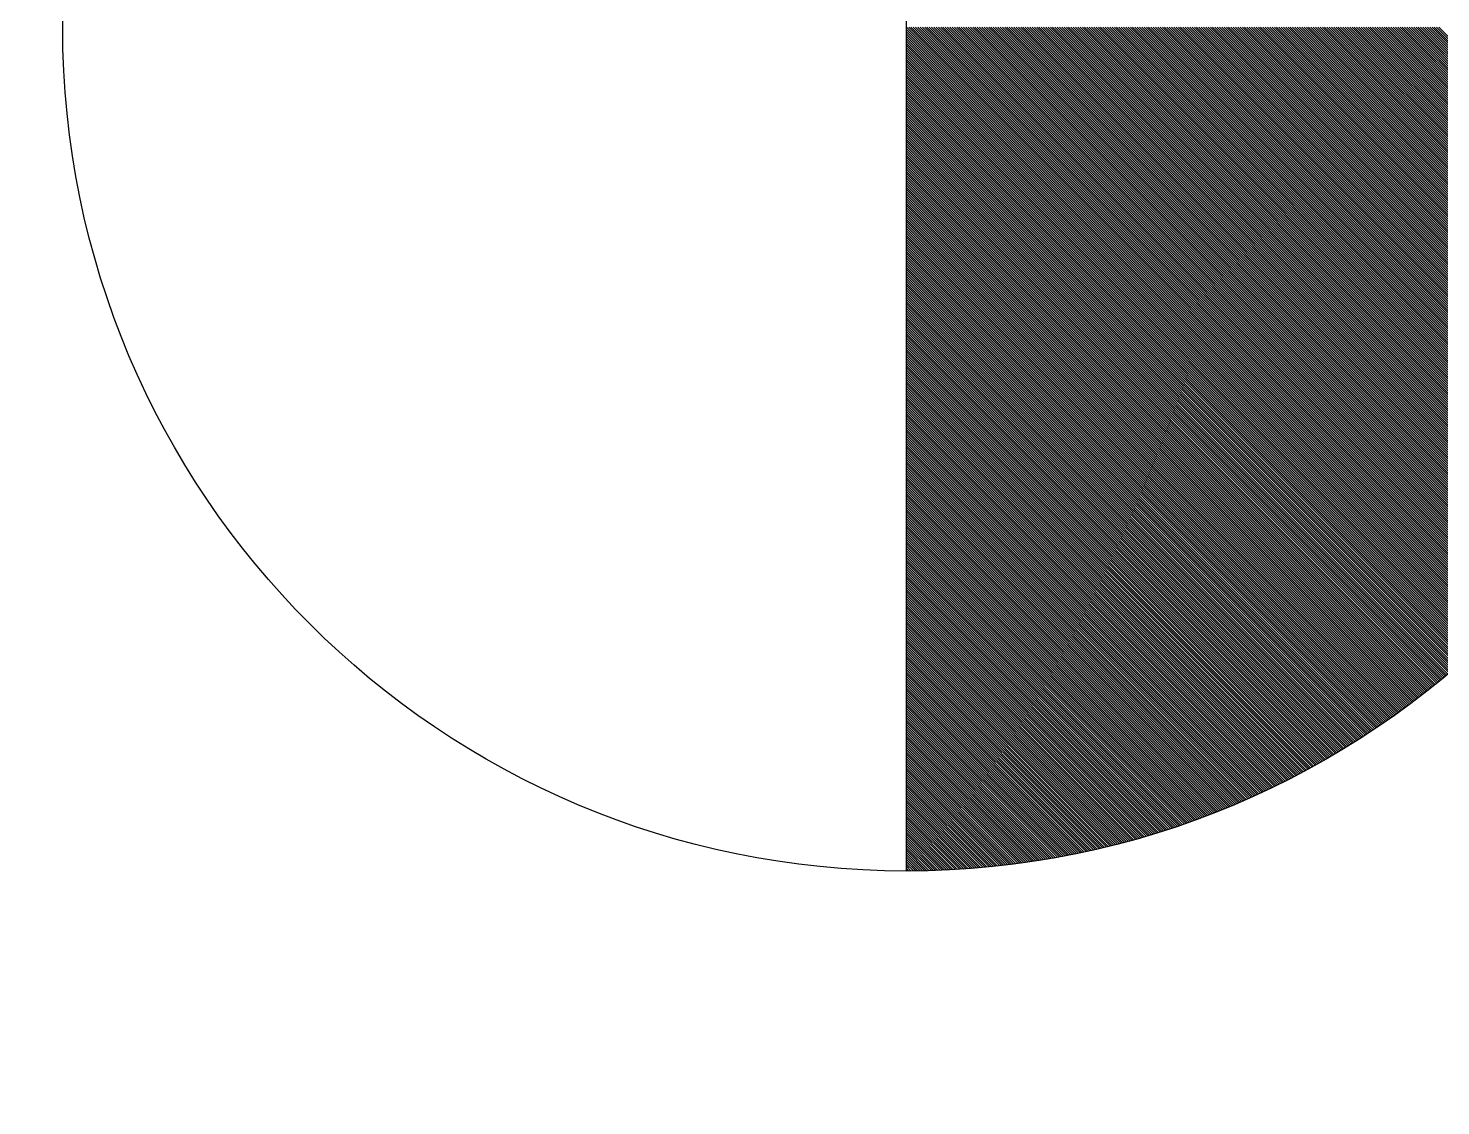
# Model space of a CAD drawing. Extents: x -22909.9 to -22897.8, y -4.7 to 4.1.
# Drawn here: x -22902.6681 to -22902.5917, y 0.4856 to 0.5439 of the extents above; entities that cross this region are included whole.
import ezdxf

# ---------------------------------------------------------------- set-up
doc = ezdxf.new("R2010")
doc.units = 0
doc.header["$MEASUREMENT"] = 0
doc.linetypes.add('DASHDOT', pattern=[1, 0.5, -0.25, 0, -0.25])
doc.layers.add('COW', color=2, linetype='CONTINUOUS')
doc.layers.add('DIB-018', color=6, linetype='CONTINUOUS')

msp = doc.modelspace()

# ---------------------------------------------------------------- linework, layer by layer
at = {"layer": 'COW', "color": 2}
for p, q in [((-22902.620608, 0.589672), (-22902.620608, 0.498327)), ((-22902.588368, 0.511649), (-22902.620608, 0.543889)), ((-22902.588306, 0.511711), (-22902.620595, 0.543999)), ((-22902.588244, 0.511773), (-22902.620471, 0.543999)), ((-22902.588183, 0.511835), (-22902.620347, 0.543999)), ((-22902.588121, 0.511897), (-22902.620223, 0.543999)), ((-22902.58806, 0.51196), (-22902.6201, 0.543999)), ((-22902.587998, 0.512022), (-22902.619976, 0.543999)), ((-22902.587937, 0.512084), (-22902.619852, 0.543999)), ((-22902.587876, 0.512147), (-22902.619728, 0.543999)), ((-22902.587815, 0.51221), (-22902.619605, 0.543999)), ((-22902.587754, 0.512273), (-22902.619481, 0.543999)), ((-22902.587693, 0.512336), (-22902.619357, 0.543999)), ((-22902.587633, 0.512399), (-22902.619233, 0.543999)), ((-22902.587572, 0.512462), (-22902.61911, 0.543999)), ((-22902.587512, 0.512526), (-22902.618986, 0.543999)), ((-22902.587452, 0.512589), (-22902.618862, 0.543999)), ((-22902.587392, 0.512653), (-22902.618738, 0.543999)), ((-22902.587332, 0.512716), (-22902.618615, 0.543999)), ((-22902.587272, 0.51278), (-22902.618491, 0.543999)), ((-22902.587212, 0.512844), (-22902.618367, 0.543999)), ((-22902.587152, 0.512908), (-22902.618243, 0.543999)), ((-22902.587093, 0.512972), (-22902.61812, 0.543999)), ((-22902.587033, 0.513037), (-22902.617996, 0.543999)), ((-22902.586974, 0.513101), (-22902.617872, 0.543999)), ((-22902.586915, 0.513166), (-22902.617749, 0.543999)), ((-22902.586856, 0.51323), (-22902.617625, 0.543999)), ((-22902.586797, 0.513295), (-22902.617501, 0.543999)), ((-22902.586738, 0.51336), (-22902.617377, 0.543999)), ((-22902.586679, 0.513425), (-22902.617254, 0.543999)), ((-22902.586621, 0.51349), (-22902.61713, 0.543999)), ((-22902.586562, 0.513556), (-22902.617006, 0.543999)), ((-22902.586504, 0.513621), (-22902.616882, 0.543999)), ((-22902.586446, 0.513686), (-22902.616759, 0.543999)), ((-22902.586387, 0.513752), (-22902.616635, 0.543999)), ((-22902.586329, 0.513818), (-22902.616511, 0.543999)), ((-22902.586272, 0.513884), (-22902.616387, 0.543999)), ((-22902.586214, 0.51395), (-22902.616264, 0.543999)), ((-22902.586156, 0.514016), (-22902.61614, 0.543999)), ((-22902.586099, 0.514082), (-22902.616016, 0.543999)), ((-22902.586041, 0.514148), (-22902.615892, 0.543999)), ((-22902.585984, 0.514215), (-22902.615769, 0.543999)), ((-22902.585927, 0.514281), (-22902.615645, 0.543999)), ((-22902.58587, 0.514348), (-22902.615521, 0.543999)), ((-22902.585813, 0.514415), (-22902.615397, 0.543999)), ((-22902.585756, 0.514482), (-22902.615274, 0.543999)), ((-22902.585699, 0.514549), (-22902.61515, 0.543999)), ((-22902.585643, 0.514616), (-22902.615026, 0.543999)), ((-22902.585586, 0.514683), (-22902.614902, 0.543999)), ((-22902.58553, 0.514751), (-22902.614779, 0.543999)), ((-22902.585474, 0.514818), (-22902.614655, 0.543999)), ((-22902.585418, 0.514886), (-22902.614531, 0.543999)), ((-22902.585362, 0.514954), (-22902.614407, 0.543999)), ((-22902.585306, 0.515022), (-22902.614284, 0.543999)), ((-22902.58525, 0.51509), (-22902.61416, 0.543999)), ((-22902.585195, 0.515158), (-22902.614036, 0.543999)), ((-22902.585139, 0.515226), (-22902.613912, 0.543999)), ((-22902.585084, 0.515294), (-22902.613789, 0.543999)), ((-22902.585028, 0.515363), (-22902.613665, 0.543999)), ((-22902.584973, 0.515432), (-22902.613541, 0.543999)), ((-22902.584918, 0.5155), (-22902.613417, 0.543999)), ((-22902.584863, 0.515569), (-22902.613294, 0.543999)), ((-22902.584809, 0.515638), (-22902.61317, 0.543999)), ((-22902.584754, 0.515707), (-22902.613046, 0.543999)), ((-22902.5847, 0.515776), (-22902.612923, 0.543999)), ((-22902.584645, 0.515846), (-22902.612799, 0.543999)), ((-22902.584591, 0.515915), (-22902.612675, 0.543999)), ((-22902.584537, 0.515985), (-22902.612551, 0.543999)), ((-22902.584483, 0.516055), (-22902.612428, 0.543999)), ((-22902.584429, 0.516124), (-22902.612304, 0.543999)), ((-22902.584375, 0.516194), (-22902.61218, 0.543999)), ((-22902.584321, 0.516264), (-22902.612056, 0.543999)), ((-22902.584268, 0.516335), (-22902.611933, 0.543999)), ((-22902.584214, 0.516405), (-22902.611809, 0.543999)), ((-22902.584161, 0.516475), (-22902.611685, 0.543999)), ((-22902.584108, 0.516546), (-22902.611561, 0.543999)), ((-22902.584055, 0.516617), (-22902.611438, 0.543999)), ((-22902.584002, 0.516687), (-22902.611314, 0.543999)), ((-22902.583949, 0.516758), (-22902.61119, 0.543999)), ((-22902.583896, 0.516829), (-22902.611066, 0.543999)), ((-22902.583844, 0.516901), (-22902.610943, 0.543999)), ((-22902.583791, 0.516972), (-22902.610819, 0.543999)), ((-22902.583739, 0.517043), (-22902.610695, 0.543999)), ((-22902.583687, 0.517115), (-22902.610571, 0.543999)), ((-22902.583635, 0.517187), (-22902.610448, 0.543999)), ((-22902.583583, 0.517258), (-22902.610324, 0.543999)), ((-22902.583531, 0.51733), (-22902.6102, 0.543999)), ((-22902.583479, 0.517402), (-22902.610076, 0.543999)), ((-22902.583428, 0.517474), (-22902.609953, 0.543999)), ((-22902.583376, 0.517547), (-22902.609829, 0.543999)), ((-22902.583325, 0.517619), (-22902.609705, 0.543999)), ((-22902.583274, 0.517692), (-22902.609581, 0.543999)), ((-22902.583223, 0.517764), (-22902.609458, 0.543999)), ((-22902.583172, 0.517837), (-22902.609334, 0.543999)), ((-22902.583121, 0.51791), (-22902.60921, 0.543999)), ((-22902.58307, 0.517983), (-22902.609086, 0.543999)), ((-22902.583019, 0.518056), (-22902.608963, 0.543999)), ((-22902.582969, 0.518129), (-22902.608839, 0.543999)), ((-22902.582919, 0.518203), (-22902.608715, 0.543999)), ((-22902.582868, 0.518276), (-22902.608591, 0.543999)), ((-22902.582818, 0.51835), (-22902.608468, 0.543999)), ((-22902.582768, 0.518424), (-22902.608344, 0.543999)), ((-22902.582718, 0.518498), (-22902.60822, 0.543999)), ((-22902.582669, 0.518572), (-22902.608096, 0.543999)), ((-22902.582619, 0.518646), (-22902.607973, 0.543999)), ((-22902.58257, 0.51872), (-22902.607849, 0.543999)), ((-22902.58252, 0.518795), (-22902.607725, 0.543999)), ((-22902.582471, 0.518869), (-22902.607602, 0.543999)), ((-22902.582422, 0.518944), (-22902.607478, 0.543999)), ((-22902.582373, 0.519019), (-22902.607354, 0.543999)), ((-22902.582324, 0.519093), (-22902.60723, 0.543999)), ((-22902.582276, 0.519168), (-22902.607107, 0.543999)), ((-22902.582227, 0.519244), (-22902.606983, 0.543999)), ((-22902.582178, 0.519319), (-22902.606859, 0.543999)), ((-22902.58213, 0.519394), (-22902.606735, 0.543999)), ((-22902.582082, 0.51947), (-22902.606612, 0.543999)), ((-22902.582034, 0.519546), (-22902.606488, 0.543999)), ((-22902.581986, 0.519621), (-22902.606364, 0.543999)), ((-22902.581938, 0.519697), (-22902.60624, 0.543999)), ((-22902.58189, 0.519773), (-22902.606117, 0.543999)), ((-22902.581843, 0.519849), (-22902.605993, 0.543999)), ((-22902.581795, 0.519926), (-22902.605869, 0.543999)), ((-22902.581748, 0.520002), (-22902.605745, 0.543999)), ((-22902.581701, 0.520079), (-22902.605622, 0.543999)), ((-22902.581654, 0.520155), (-22902.605498, 0.543999)), ((-22902.581607, 0.520232), (-22902.605374, 0.543999)), ((-22902.58156, 0.520309), (-22902.60525, 0.543999)), ((-22902.581514, 0.520386), (-22902.605127, 0.543999)), ((-22902.581467, 0.520464), (-22902.605003, 0.543999)), ((-22902.581421, 0.520541), (-22902.604879, 0.543999)), ((-22902.581374, 0.520618), (-22902.604755, 0.543999)), ((-22902.581328, 0.520696), (-22902.604632, 0.543999)), ((-22902.581282, 0.520774), (-22902.604508, 0.543999)), ((-22902.581236, 0.520852), (-22902.604384, 0.543999)), ((-22902.581191, 0.52093), (-22902.60426, 0.543999)), ((-22902.581145, 0.521008), (-22902.604137, 0.543999)), ((-22902.581099, 0.521086), (-22902.604013, 0.543999)), ((-22902.581054, 0.521164), (-22902.603889, 0.543999)), ((-22902.581009, 0.521243), (-22902.603765, 0.543999)), ((-22902.580964, 0.521321), (-22902.603642, 0.543999)), ((-22902.580919, 0.5214), (-22902.603518, 0.543999)), ((-22902.580874, 0.521479), (-22902.603394, 0.543999)), ((-22902.580829, 0.521558), (-22902.60327, 0.543999)), ((-22902.580785, 0.521637), (-22902.603147, 0.543999)), ((-22902.58074, 0.521717), (-22902.603023, 0.543999)), ((-22902.580696, 0.521796), (-22902.602899, 0.543999)), ((-22902.580652, 0.521876), (-22902.602776, 0.543999)), ((-22902.580608, 0.521955), (-22902.602652, 0.543999)), ((-22902.580564, 0.522035), (-22902.602528, 0.543999)), ((-22902.58052, 0.522115), (-22902.602404, 0.543999)), ((-22902.580476, 0.522195), (-22902.602281, 0.543999)), ((-22902.580433, 0.522276), (-22902.602157, 0.543999)), ((-22902.58039, 0.522356), (-22902.602033, 0.543999)), ((-22902.580346, 0.522437), (-22902.601909, 0.543999)), ((-22902.580303, 0.522517), (-22902.601786, 0.543999)), ((-22902.58026, 0.522598), (-22902.601662, 0.543999)), ((-22902.580218, 0.522679), (-22902.601538, 0.543999)), ((-22902.580175, 0.52276), (-22902.601414, 0.543999)), ((-22902.580132, 0.522841), (-22902.601291, 0.543999)), ((-22902.58009, 0.522922), (-22902.601167, 0.543999)), ((-22902.580048, 0.523004), (-22902.601043, 0.543999)), ((-22902.580005, 0.523086), (-22902.600919, 0.543999)), ((-22902.579963, 0.523167), (-22902.600796, 0.543999)), ((-22902.579922, 0.523249), (-22902.600672, 0.543999)), ((-22902.57988, 0.523331), (-22902.600548, 0.543999)), ((-22902.579838, 0.523413), (-22902.600424, 0.543999)), ((-22902.579797, 0.523496), (-22902.600301, 0.543999)), ((-22902.579756, 0.523578), (-22902.600177, 0.543999)), ((-22902.579714, 0.523661), (-22902.600053, 0.543999)), ((-22902.579673, 0.523743), (-22902.599929, 0.543999)), ((-22902.579632, 0.523826), (-22902.599806, 0.543999)), ((-22902.579592, 0.523909), (-22902.599682, 0.543999)), ((-22902.579551, 0.523992), (-22902.599558, 0.543999)), ((-22902.579511, 0.524076), (-22902.599434, 0.543999)), ((-22902.57947, 0.524159), (-22902.599311, 0.543999)), ((-22902.57943, 0.524243), (-22902.599187, 0.543999)), ((-22902.57939, 0.524326), (-22902.599063, 0.543999)), ((-22902.57935, 0.52441), (-22902.598939, 0.543999)), ((-22902.57931, 0.524494), (-22902.598816, 0.543999)), ((-22902.579271, 0.524578), (-22902.598692, 0.543999)), ((-22902.579231, 0.524662), (-22902.598568, 0.543999)), ((-22902.579192, 0.524747), (-22902.598444, 0.543999)), ((-22902.579153, 0.524831), (-22902.598321, 0.543999)), ((-22902.579114, 0.524916), (-22902.598197, 0.543999)), ((-22902.579075, 0.525001), (-22902.598073, 0.543999)), ((-22902.579036, 0.525086), (-22902.59795, 0.543999)), ((-22902.578997, 0.525171), (-22902.597826, 0.543999)), ((-22902.578959, 0.525256), (-22902.597702, 0.543999)), ((-22902.578921, 0.525342), (-22902.597578, 0.543999)), ((-22902.578882, 0.525427), (-22902.597455, 0.543999)), ((-22902.578844, 0.525513), (-22902.597331, 0.543999)), ((-22902.578806, 0.525599), (-22902.597207, 0.543999)), ((-22902.578769, 0.525685), (-22902.597083, 0.543999)), ((-22902.578731, 0.525771), (-22902.59696, 0.543999)), ((-22902.578694, 0.525857), (-22902.596836, 0.543999)), ((-22902.578656, 0.525944), (-22902.596712, 0.543999)), ((-22902.578619, 0.52603), (-22902.596588, 0.543999)), ((-22902.578582, 0.526117), (-22902.596465, 0.543999)), ((-22902.578545, 0.526204), (-22902.596341, 0.543999)), ((-22902.578509, 0.526291), (-22902.596217, 0.543999)), ((-22902.578472, 0.526378), (-22902.596093, 0.543999)), ((-22902.578436, 0.526465), (-22902.59597, 0.543999)), ((-22902.578399, 0.526553), (-22902.595846, 0.543999)), ((-22902.578363, 0.526641), (-22902.595722, 0.543999)), ((-22902.578327, 0.526728), (-22902.595598, 0.543999)), ((-22902.578291, 0.526816), (-22902.595475, 0.543999)), ((-22902.578256, 0.526904), (-22902.595351, 0.543999)), ((-22902.57822, 0.526993), (-22902.595227, 0.543999)), ((-22902.578185, 0.527081), (-22902.595103, 0.543999)), ((-22902.57815, 0.527169), (-22902.59498, 0.543999)), ((-22902.578115, 0.527258), (-22902.594856, 0.543999)), ((-22902.57808, 0.527347), (-22902.594732, 0.543999)), ((-22902.578045, 0.527436), (-22902.594608, 0.543999)), ((-22902.57801, 0.527525), (-22902.594485, 0.543999)), ((-22902.577976, 0.527614), (-22902.594361, 0.543999)), ((-22902.577942, 0.527704), (-22902.594237, 0.543999)), ((-22902.577908, 0.527794), (-22902.594113, 0.543999)), ((-22902.577874, 0.527883), (-22902.59399, 0.543999)), ((-22902.57784, 0.527973), (-22902.593866, 0.543999)), ((-22902.577806, 0.528063), (-22902.593742, 0.543999)), ((-22902.577773, 0.528154), (-22902.593618, 0.543999)), ((-22902.577739, 0.528244), (-22902.593495, 0.543999)), ((-22902.577706, 0.528335), (-22902.593371, 0.543999)), ((-22902.577673, 0.528425), (-22902.593247, 0.543999)), ((-22902.57764, 0.528516), (-22902.593124, 0.543999)), ((-22902.577608, 0.528607), (-22902.593, 0.543999)), ((-22902.577575, 0.528698), (-22902.592876, 0.543999)), ((-22902.577543, 0.52879), (-22902.592752, 0.543999)), ((-22902.57751, 0.528881), (-22902.592629, 0.543999)), ((-22902.577478, 0.528973), (-22902.592505, 0.543999)), ((-22902.577446, 0.529065), (-22902.592381, 0.543999)), ((-22902.577415, 0.529157), (-22902.592257, 0.543999)), ((-22902.577383, 0.529249), (-22902.592134, 0.543999)), ((-22902.577352, 0.529341), (-22902.59201, 0.543999)), ((-22902.577321, 0.529434), (-22902.591886, 0.543999)), ((-22902.577289, 0.529527), (-22902.591762, 0.543999)), ((-22902.58843, 0.511587), (-22902.620608, 0.543765)), ((-22902.588492, 0.511526), (-22902.620608, 0.543641)), ((-22902.588555, 0.511464), (-22902.620608, 0.543518)), ((-22902.588617, 0.511403), (-22902.620608, 0.543394)), ((-22902.588679, 0.511342), (-22902.620608, 0.54327)), ((-22902.588742, 0.511281), (-22902.620608, 0.543146)), ((-22902.588805, 0.51122), (-22902.620608, 0.543023)), ((-22902.588868, 0.511159), (-22902.620608, 0.542899)), ((-22902.588931, 0.511098), (-22902.620608, 0.542775)), ((-22902.588994, 0.511037), (-22902.620608, 0.542651)), ((-22902.589057, 0.510977), (-22902.620608, 0.542528)), ((-22902.58912, 0.510917), (-22902.620608, 0.542404)), ((-22902.589184, 0.510856), (-22902.620608, 0.54228)), ((-22902.589247, 0.510796), (-22902.620608, 0.542157)), ((-22902.589311, 0.510736), (-22902.620608, 0.542033)), ((-22902.589375, 0.510676), (-22902.620608, 0.541909)), ((-22902.589439, 0.510616), (-22902.620608, 0.541785)), ((-22902.589503, 0.510557), (-22902.620608, 0.541662)), ((-22902.589567, 0.510497), (-22902.620608, 0.541538)), ((-22902.589631, 0.510438), (-22902.620608, 0.541414)), ((-22902.589696, 0.510378), (-22902.620608, 0.54129)), ((-22902.58976, 0.510319), (-22902.620608, 0.541167)), ((-22902.589825, 0.51026), (-22902.620608, 0.541043)), ((-22902.58989, 0.510201), (-22902.620608, 0.540919)), ((-22902.589955, 0.510142), (-22902.620608, 0.540795)), ((-22902.59002, 0.510083), (-22902.620608, 0.540672)), ((-22902.590085, 0.510025), (-22902.620608, 0.540548)), ((-22902.59015, 0.509966), (-22902.620608, 0.540424)), ((-22902.590215, 0.509908), (-22902.620608, 0.5403)), ((-22902.590281, 0.50985), (-22902.620608, 0.540177)), ((-22902.590346, 0.509791), (-22902.620608, 0.540053)), ((-22902.590412, 0.509733), (-22902.620608, 0.539929)), ((-22902.590478, 0.509676), (-22902.620608, 0.539805)), ((-22902.590544, 0.509618), (-22902.620608, 0.539682)), ((-22902.59061, 0.50956), (-22902.620608, 0.539558)), ((-22902.590676, 0.509503), (-22902.620608, 0.539434)), ((-22902.590742, 0.509445), (-22902.620608, 0.53931)), ((-22902.590809, 0.509388), (-22902.620608, 0.539187)), ((-22902.590875, 0.509331), (-22902.620608, 0.539063)), ((-22902.590942, 0.509274), (-22902.620608, 0.538939)), ((-22902.591009, 0.509217), (-22902.620608, 0.538815)), ((-22902.591076, 0.50916), (-22902.620608, 0.538692)), ((-22902.591143, 0.509103), (-22902.620608, 0.538568)), ((-22902.59121, 0.509046), (-22902.620608, 0.538444)), ((-22902.591277, 0.50899), (-22902.620608, 0.53832)), ((-22902.591345, 0.508934), (-22902.620608, 0.538197)), ((-22902.591412, 0.508877), (-22902.620608, 0.538073)), ((-22902.59148, 0.508821), (-22902.620608, 0.537949)), ((-22902.591548, 0.508765), (-22902.620608, 0.537825)), ((-22902.591615, 0.508709), (-22902.620608, 0.537702)), ((-22902.591683, 0.508654), (-22902.620608, 0.537578)), ((-22902.591752, 0.508598), (-22902.620608, 0.537454)), ((-22902.59182, 0.508543), (-22902.620608, 0.537331)), ((-22902.591888, 0.508487), (-22902.620608, 0.537207)), ((-22902.591957, 0.508432), (-22902.620608, 0.537083)), ((-22902.592025, 0.508377), (-22902.620608, 0.536959)), ((-22902.592094, 0.508322), (-22902.620608, 0.536836)), ((-22902.592163, 0.508267), (-22902.620608, 0.536712)), ((-22902.592232, 0.508212), (-22902.620608, 0.536588)), ((-22902.592301, 0.508157), (-22902.620608, 0.536464)), ((-22902.59237, 0.508103), (-22902.620608, 0.536341)), ((-22902.592439, 0.508048), (-22902.620608, 0.536217)), ((-22902.592509, 0.507994), (-22902.620608, 0.536093)), ((-22902.592578, 0.50794), (-22902.620608, 0.535969)), ((-22902.592648, 0.507886), (-22902.620608, 0.535846)), ((-22902.592718, 0.507832), (-22902.620608, 0.535722)), ((-22902.592788, 0.507778), (-22902.620608, 0.535598)), ((-22902.592858, 0.507724), (-22902.620608, 0.535474)), ((-22902.592928, 0.507671), (-22902.620608, 0.535351)), ((-22902.592998, 0.507617), (-22902.620608, 0.535227)), ((-22902.593069, 0.507564), (-22902.620608, 0.535103)), ((-22902.593139, 0.507511), (-22902.620608, 0.534979)), ((-22902.59321, 0.507458), (-22902.620608, 0.534856)), ((-22902.593281, 0.507405), (-22902.620608, 0.534732)), ((-22902.593352, 0.507352), (-22902.620608, 0.534608)), ((-22902.593423, 0.507299), (-22902.620608, 0.534484)), ((-22902.593494, 0.507247), (-22902.620608, 0.534361)), ((-22902.593565, 0.507194), (-22902.620608, 0.534237)), ((-22902.593636, 0.507142), (-22902.620608, 0.534113)), ((-22902.593708, 0.50709), (-22902.620608, 0.533989)), ((-22902.59378, 0.507037), (-22902.620608, 0.533866)), ((-22902.593851, 0.506986), (-22902.620608, 0.533742)), ((-22902.593923, 0.506934), (-22902.620608, 0.533618)), ((-22902.593995, 0.506882), (-22902.620608, 0.533494)), ((-22902.594067, 0.50683), (-22902.620608, 0.533371)), ((-22902.59414, 0.506779), (-22902.620608, 0.533247)), ((-22902.594212, 0.506727), (-22902.620608, 0.533123)), ((-22902.594285, 0.506676), (-22902.620608, 0.532999)), ((-22902.594357, 0.506625), (-22902.620608, 0.532876)), ((-22902.59443, 0.506574), (-22902.620608, 0.532752)), ((-22902.594503, 0.506523), (-22902.620608, 0.532628)), ((-22902.594576, 0.506472), (-22902.620608, 0.532504)), ((-22902.594649, 0.506422), (-22902.620608, 0.532381)), ((-22902.594722, 0.506371), (-22902.620608, 0.532257)), ((-22902.594796, 0.506321), (-22902.620608, 0.532133)), ((-22902.594869, 0.506271), (-22902.620608, 0.53201)), ((-22902.594943, 0.506221), (-22902.620608, 0.531886)), ((-22902.595016, 0.506171), (-22902.620608, 0.531762)), ((-22902.59509, 0.506121), (-22902.620608, 0.531638)), ((-22902.595164, 0.506071), (-22902.620608, 0.531515)), ((-22902.595238, 0.506021), (-22902.620608, 0.531391)), ((-22902.595313, 0.505972), (-22902.620608, 0.531267)), ((-22902.595387, 0.505923), (-22902.620608, 0.531143)), ((-22902.595462, 0.505873), (-22902.620608, 0.53102)), ((-22902.595536, 0.505824), (-22902.620608, 0.530896)), ((-22902.595611, 0.505775), (-22902.620608, 0.530772)), ((-22902.595686, 0.505726), (-22902.620608, 0.530648)), ((-22902.595761, 0.505678), (-22902.620608, 0.530525)), ((-22902.595836, 0.505629), (-22902.620608, 0.530401)), ((-22902.595911, 0.50558), (-22902.620608, 0.530277)), ((-22902.595987, 0.505532), (-22902.620608, 0.530153)), ((-22902.596062, 0.505484), (-22902.620608, 0.53003)), ((-22902.596138, 0.505436), (-22902.620608, 0.529906)), ((-22902.596213, 0.505388), (-22902.620608, 0.529782)), ((-22902.596289, 0.50534), (-22902.620608, 0.529658)), ((-22902.596365, 0.505292), (-22902.620608, 0.529535)), ((-22902.596442, 0.505245), (-22902.620608, 0.529411)), ((-22902.596518, 0.505197), (-22902.620608, 0.529287)), ((-22902.596594, 0.50515), (-22902.620608, 0.529163)), ((-22902.596671, 0.505103), (-22902.620608, 0.52904)), ((-22902.596747, 0.505056), (-22902.620608, 0.528916)), ((-22902.596824, 0.505009), (-22902.620608, 0.528792)), ((-22902.596901, 0.504962), (-22902.620608, 0.528668)), ((-22902.596978, 0.504915), (-22902.620608, 0.528545)), ((-22902.597055, 0.504869), (-22902.620608, 0.528421)), ((-22902.597133, 0.504822), (-22902.620608, 0.528297)), ((-22902.59721, 0.504776), (-22902.620608, 0.528173)), ((-22902.597288, 0.50473), (-22902.620608, 0.52805)), ((-22902.597365, 0.504684), (-22902.620608, 0.527926)), ((-22902.597443, 0.504638), (-22902.620608, 0.527802)), ((-22902.597521, 0.504592), (-22902.620608, 0.527678)), ((-22902.597599, 0.504546), (-22902.620608, 0.527555)), ((-22902.597678, 0.504501), (-22902.620608, 0.527431)), ((-22902.597756, 0.504455), (-22902.620608, 0.527307)), ((-22902.597834, 0.50441), (-22902.620608, 0.527184)), ((-22902.597913, 0.504365), (-22902.620608, 0.52706)), ((-22902.597992, 0.50432), (-22902.620608, 0.526936)), ((-22902.598071, 0.504275), (-22902.620608, 0.526812)), ((-22902.59815, 0.50423), (-22902.620608, 0.526689)), ((-22902.598229, 0.504186), (-22902.620608, 0.526565)), ((-22902.598308, 0.504141), (-22902.620608, 0.526441)), ((-22902.598388, 0.504097), (-22902.620608, 0.526317)), ((-22902.598467, 0.504053), (-22902.620608, 0.526194)), ((-22902.598547, 0.504009), (-22902.620608, 0.52607)), ((-22902.598627, 0.503965), (-22902.620608, 0.525946)), ((-22902.598707, 0.503921), (-22902.620608, 0.525822)), ((-22902.598787, 0.503877), (-22902.620608, 0.525699)), ((-22902.598867, 0.503834), (-22902.620608, 0.525575)), ((-22902.598947, 0.503791), (-22902.620608, 0.525451)), ((-22902.599028, 0.503747), (-22902.620608, 0.525327)), ((-22902.599108, 0.503704), (-22902.620608, 0.525204)), ((-22902.599189, 0.503661), (-22902.620608, 0.52508)), ((-22902.59927, 0.503618), (-22902.620608, 0.524956)), ((-22902.599351, 0.503576), (-22902.620608, 0.524832)), ((-22902.599432, 0.503533), (-22902.620608, 0.524709)), ((-22902.599513, 0.503491), (-22902.620608, 0.524585)), ((-22902.599595, 0.503448), (-22902.620608, 0.524461)), ((-22902.599676, 0.503406), (-22902.620608, 0.524337)), ((-22902.599758, 0.503364), (-22902.620608, 0.524214)), ((-22902.59984, 0.503322), (-22902.620608, 0.52409)), ((-22902.599922, 0.50328), (-22902.620608, 0.523966)), ((-22902.600004, 0.503239), (-22902.620608, 0.523842)), ((-22902.600086, 0.503197), (-22902.620608, 0.523719)), ((-22902.600169, 0.503156), (-22902.620608, 0.523595)), ((-22902.600251, 0.503115), (-22902.620608, 0.523471)), ((-22902.600334, 0.503074), (-22902.620608, 0.523347)), ((-22902.600417, 0.503033), (-22902.620608, 0.523224)), ((-22902.6005, 0.502992), (-22902.620608, 0.5231)), ((-22902.600583, 0.502951), (-22902.620608, 0.522976)), ((-22902.600666, 0.502911), (-22902.620608, 0.522852)), ((-22902.60075, 0.502871), (-22902.620608, 0.522729)), ((-22902.600833, 0.50283), (-22902.620608, 0.522605)), ((-22902.600917, 0.50279), (-22902.620608, 0.522481)), ((-22902.601001, 0.50275), (-22902.620608, 0.522358)), ((-22902.601084, 0.50271), (-22902.620608, 0.522234)), ((-22902.601169, 0.502671), (-22902.620608, 0.52211)), ((-22902.601253, 0.502631), (-22902.620608, 0.521986)), ((-22902.601337, 0.502592), (-22902.620608, 0.521863)), ((-22902.601422, 0.502553), (-22902.620608, 0.521739)), ((-22902.601506, 0.502514), (-22902.620608, 0.521615)), ((-22902.601591, 0.502475), (-22902.620608, 0.521491)), ((-22902.601676, 0.502436), (-22902.620608, 0.521368)), ((-22902.601761, 0.502397), (-22902.620608, 0.521244)), ((-22902.601846, 0.502359), (-22902.620608, 0.52112)), ((-22902.601932, 0.50232), (-22902.620608, 0.520996)), ((-22902.602017, 0.502282), (-22902.620608, 0.520873)), ((-22902.602103, 0.502244), (-22902.620608, 0.520749)), ((-22902.602189, 0.502206), (-22902.620608, 0.520625)), ((-22902.602275, 0.502168), (-22902.620608, 0.520501)), ((-22902.602361, 0.502131), (-22902.620608, 0.520378)), ((-22902.602447, 0.502093), (-22902.620608, 0.520254)), ((-22902.602534, 0.502056), (-22902.620608, 0.52013)), ((-22902.60262, 0.502019), (-22902.620608, 0.520006)), ((-22902.602707, 0.501982), (-22902.620608, 0.519883)), ((-22902.602794, 0.501945), (-22902.620608, 0.519759)), ((-22902.602881, 0.501908), (-22902.620608, 0.519635)), ((-22902.602968, 0.501871), (-22902.620608, 0.519511)), ((-22902.603055, 0.501835), (-22902.620608, 0.519388)), ((-22902.603143, 0.501799), (-22902.620608, 0.519264)), ((-22902.60323, 0.501763), (-22902.620608, 0.51914)), ((-22902.603318, 0.501727), (-22902.620608, 0.519016)), ((-22902.603406, 0.501691), (-22902.620608, 0.518893)), ((-22902.603494, 0.501655), (-22902.620608, 0.518769)), ((-22902.603582, 0.501619), (-22902.620608, 0.518645)), ((-22902.60367, 0.501584), (-22902.620608, 0.518521)), ((-22902.603759, 0.501549), (-22902.620608, 0.518398)), ((-22902.603848, 0.501514), (-22902.620608, 0.518274)), ((-22902.603936, 0.501479), (-22902.620608, 0.51815)), ((-22902.604025, 0.501444), (-22902.620608, 0.518026)), ((-22902.604114, 0.501409), (-22902.620608, 0.517903)), ((-22902.604204, 0.501375), (-22902.620608, 0.517779)), ((-22902.604293, 0.501341), (-22902.620608, 0.517655)), ((-22902.604383, 0.501307), (-22902.620608, 0.517532)), ((-22902.604473, 0.501273), (-22902.620608, 0.517408)), ((-22902.604562, 0.501239), (-22902.620608, 0.517284)), ((-22902.604652, 0.501205), (-22902.620608, 0.51716)), ((-22902.604743, 0.501171), (-22902.620608, 0.517037)), ((-22902.604833, 0.501138), (-22902.620608, 0.516913)), ((-22902.604924, 0.501105), (-22902.620608, 0.516789)), ((-22902.605014, 0.501072), (-22902.620608, 0.516665)), ((-22902.605105, 0.501039), (-22902.620608, 0.516542)), ((-22902.605196, 0.501006), (-22902.620608, 0.516418)), ((-22902.605287, 0.500974), (-22902.620608, 0.516294)), ((-22902.605379, 0.500941), (-22902.620608, 0.51617)), ((-22902.60547, 0.500909), (-22902.620608, 0.516047)), ((-22902.605562, 0.500877), (-22902.620608, 0.515923)), ((-22902.605654, 0.500845), (-22902.620608, 0.515799)), ((-22902.605746, 0.500813), (-22902.620608, 0.515675)), ((-22902.605838, 0.500782), (-22902.620608, 0.515552)), ((-22902.60593, 0.50075), (-22902.620608, 0.515428)), ((-22902.606023, 0.500719), (-22902.620608, 0.515304)), ((-22902.606115, 0.500688), (-22902.620608, 0.51518)), ((-22902.606208, 0.500657), (-22902.620608, 0.515057)), ((-22902.606301, 0.500626), (-22902.620608, 0.514933)), ((-22902.606394, 0.500595), (-22902.620608, 0.514809)), ((-22902.606487, 0.500565), (-22902.620608, 0.514685)), ((-22902.606581, 0.500535), (-22902.620608, 0.514562)), ((-22902.606674, 0.500505), (-22902.620608, 0.514438)), ((-22902.606768, 0.500475), (-22902.620608, 0.514314)), ((-22902.606862, 0.500445), (-22902.620608, 0.51419)), ((-22902.606956, 0.500415), (-22902.620608, 0.514067)), ((-22902.607051, 0.500386), (-22902.620608, 0.513943)), ((-22902.607145, 0.500357), (-22902.620608, 0.513819)), ((-22902.60724, 0.500328), (-22902.620608, 0.513695)), ((-22902.607335, 0.500299), (-22902.620608, 0.513572)), ((-22902.60743, 0.50027), (-22902.620608, 0.513448)), ((-22902.607525, 0.500241), (-22902.620608, 0.513324)), ((-22902.60762, 0.500213), (-22902.620608, 0.5132)), ((-22902.607716, 0.500185), (-22902.620608, 0.513077)), ((-22902.607811, 0.500157), (-22902.620608, 0.512953)), ((-22902.607907, 0.500129), (-22902.620608, 0.512829)), ((-22902.608003, 0.500101), (-22902.620608, 0.512706)), ((-22902.6081, 0.500074), (-22902.620608, 0.512582)), ((-22902.608196, 0.500046), (-22902.620608, 0.512458)), ((-22902.608293, 0.500019), (-22902.620608, 0.512334)), ((-22902.608389, 0.499992), (-22902.620608, 0.512211)), ((-22902.608486, 0.499965), (-22902.620608, 0.512087)), ((-22902.608583, 0.499939), (-22902.620608, 0.511963)), ((-22902.608681, 0.499912), (-22902.620608, 0.511839)), ((-22902.608778, 0.499886), (-22902.620608, 0.511716)), ((-22902.608876, 0.49986), (-22902.620608, 0.511592)), ((-22902.608974, 0.499834), (-22902.620608, 0.511468)), ((-22902.609072, 0.499808), (-22902.620608, 0.511344)), ((-22902.60917, 0.499783), (-22902.620608, 0.511221)), ((-22902.609268, 0.499757), (-22902.620608, 0.511097)), ((-22902.609367, 0.499732), (-22902.620608, 0.510973)), ((-22902.609466, 0.499707), (-22902.620608, 0.510849)), ((-22902.609565, 0.499683), (-22902.620608, 0.510726)), ((-22902.609664, 0.499658), (-22902.620608, 0.510602)), ((-22902.609763, 0.499634), (-22902.620608, 0.510478)), ((-22902.609863, 0.499609), (-22902.620608, 0.510354)), ((-22902.609962, 0.499585), (-22902.620608, 0.510231)), ((-22902.610062, 0.499561), (-22902.620608, 0.510107)), ((-22902.610162, 0.499538), (-22902.620608, 0.509983)), ((-22902.610263, 0.499514), (-22902.620608, 0.509859)), ((-22902.610363, 0.499491), (-22902.620608, 0.509736)), ((-22902.610464, 0.499468), (-22902.620608, 0.509612)), ((-22902.610565, 0.499445), (-22902.620608, 0.509488)), ((-22902.610666, 0.499423), (-22902.620608, 0.509364)), ((-22902.610767, 0.4994), (-22902.620608, 0.509241)), ((-22902.610869, 0.499378), (-22902.620608, 0.509117)), ((-22902.61097, 0.499356), (-22902.620608, 0.508993)), ((-22902.611072, 0.499334), (-22902.620608, 0.508869)), ((-22902.611174, 0.499312), (-22902.620608, 0.508746)), ((-22902.611277, 0.499291), (-22902.620608, 0.508622)), ((-22902.611379, 0.499269), (-22902.620608, 0.508498)), ((-22902.611482, 0.499248), (-22902.620608, 0.508374)), ((-22902.611585, 0.499228), (-22902.620608, 0.508251)), ((-22902.611688, 0.499207), (-22902.620608, 0.508127)), ((-22902.611791, 0.499186), (-22902.620608, 0.508003)), ((-22902.611895, 0.499166), (-22902.620608, 0.50788)), ((-22902.611998, 0.499146), (-22902.620608, 0.507756)), ((-22902.612102, 0.499126), (-22902.620608, 0.507632)), ((-22902.612206, 0.499107), (-22902.620608, 0.507508)), ((-22902.612311, 0.499087), (-22902.620608, 0.507385)), ((-22902.612415, 0.499068), (-22902.620608, 0.507261)), ((-22902.61252, 0.499049), (-22902.620608, 0.507137)), ((-22902.612625, 0.49903), (-22902.620608, 0.507013)), ((-22902.61273, 0.499012), (-22902.620608, 0.50689)), ((-22902.612836, 0.498994), (-22902.620608, 0.506766)), ((-22902.612941, 0.498975), (-22902.620608, 0.506642)), ((-22902.613047, 0.498958), (-22902.620608, 0.506518)), ((-22902.613153, 0.49894), (-22902.620608, 0.506395)), ((-22902.613259, 0.498922), (-22902.620608, 0.506271)), ((-22902.613366, 0.498905), (-22902.620608, 0.506147)), ((-22902.613473, 0.498888), (-22902.620608, 0.506023)), ((-22902.61358, 0.498871), (-22902.620608, 0.5059)), ((-22902.613687, 0.498855), (-22902.620608, 0.505776)), ((-22902.613794, 0.498838), (-22902.620608, 0.505652)), ((-22902.613902, 0.498822), (-22902.620608, 0.505528)), ((-22902.61401, 0.498806), (-22902.620608, 0.505405)), ((-22902.614118, 0.498791), (-22902.620608, 0.505281)), ((-22902.614226, 0.498775), (-22902.620608, 0.505157)), ((-22902.614335, 0.49876), (-22902.620608, 0.505033)), ((-22902.614443, 0.498745), (-22902.620608, 0.50491)), ((-22902.614552, 0.498731), (-22902.620608, 0.504786)), ((-22902.614662, 0.498716), (-22902.620608, 0.504662)), ((-22902.614771, 0.498702), (-22902.620608, 0.504538)), ((-22902.614881, 0.498688), (-22902.620608, 0.504415)), ((-22902.614991, 0.498674), (-22902.620608, 0.504291)), ((-22902.615101, 0.498661), (-22902.620608, 0.504167)), ((-22902.615212, 0.498647), (-22902.620608, 0.504043)), ((-22902.615322, 0.498634), (-22902.620608, 0.50392)), ((-22902.615433, 0.498621), (-22902.620608, 0.503796)), ((-22902.615544, 0.498609), (-22902.620608, 0.503672)), ((-22902.615656, 0.498597), (-22902.620608, 0.503548)), ((-22902.615768, 0.498585), (-22902.620608, 0.503425)), ((-22902.61588, 0.498573), (-22902.620608, 0.503301)), ((-22902.615992, 0.498561), (-22902.620608, 0.503177)), ((-22902.616104, 0.49855), (-22902.620608, 0.503054)), ((-22902.616217, 0.498539), (-22902.620608, 0.50293)), ((-22902.61633, 0.498528), (-22902.620608, 0.502806)), ((-22902.616443, 0.498518), (-22902.620608, 0.502682)), ((-22902.616557, 0.498507), (-22902.620608, 0.502559)), ((-22902.61667, 0.498497), (-22902.620608, 0.502435)), ((-22902.616784, 0.498488), (-22902.620608, 0.502311)), ((-22902.616899, 0.498478), (-22902.620608, 0.502187)), ((-22902.617013, 0.498469), (-22902.620608, 0.502064)), ((-22902.617128, 0.49846), (-22902.620608, 0.50194)), ((-22902.617243, 0.498451), (-22902.620608, 0.501816)), ((-22902.617359, 0.498443), (-22902.620608, 0.501692)), ((-22902.617474, 0.498435), (-22902.620608, 0.501569)), ((-22902.61759, 0.498427), (-22902.620608, 0.501445)), ((-22902.617706, 0.49842), (-22902.620608, 0.501321)), ((-22902.617823, 0.498412), (-22902.620608, 0.501197)), ((-22902.61794, 0.498405), (-22902.620608, 0.501074)), ((-22902.618057, 0.498399), (-22902.620608, 0.50095)), ((-22902.618174, 0.498392), (-22902.620608, 0.500826)), ((-22902.618292, 0.498386), (-22902.620608, 0.500702)), ((-22902.618409, 0.49838), (-22902.620608, 0.500579)), ((-22902.618528, 0.498375), (-22902.620608, 0.500455)), ((-22902.618646, 0.49837), (-22902.620608, 0.500331)), ((-22902.618765, 0.498365), (-22902.620608, 0.500207)), ((-22902.618884, 0.49836), (-22902.620608, 0.500084)), ((-22902.619003, 0.498356), (-22902.620608, 0.49996)), ((-22902.619123, 0.498352), (-22902.620608, 0.499836)), ((-22902.619243, 0.498348), (-22902.620608, 0.499712)), ((-22902.619363, 0.498344), (-22902.620608, 0.499589)), ((-22902.619484, 0.498341), (-22902.620608, 0.499465)), ((-22902.619605, 0.498338), (-22902.620608, 0.499341)), ((-22902.619726, 0.498336), (-22902.620608, 0.499217)), ((-22902.619848, 0.498334), (-22902.620608, 0.499094)), ((-22902.61997, 0.498332), (-22902.620608, 0.49897)), ((-22902.620092, 0.49833), (-22902.620608, 0.498846)), ((-22902.620214, 0.498329), (-22902.620608, 0.498722)), ((-22902.620337, 0.498328), (-22902.620608, 0.498599)), ((-22902.62046, 0.498328), (-22902.620608, 0.498475)), ((-22902.620584, 0.498327), (-22902.620608, 0.498351))]:
    msp.add_line(p, q, dxfattribs=at)
msp.add_circle((-22902.620608, 0.543999), 0.045672, dxfattribs=at)
at = {"layer": 'DIB-018', "linetype": 'DASHDOT'}
msp.add_line((-22903.278307, 1.114522), (-22902.198307, 0.214522), dxfattribs=at)

doc.saveas('drawing.dxf')
